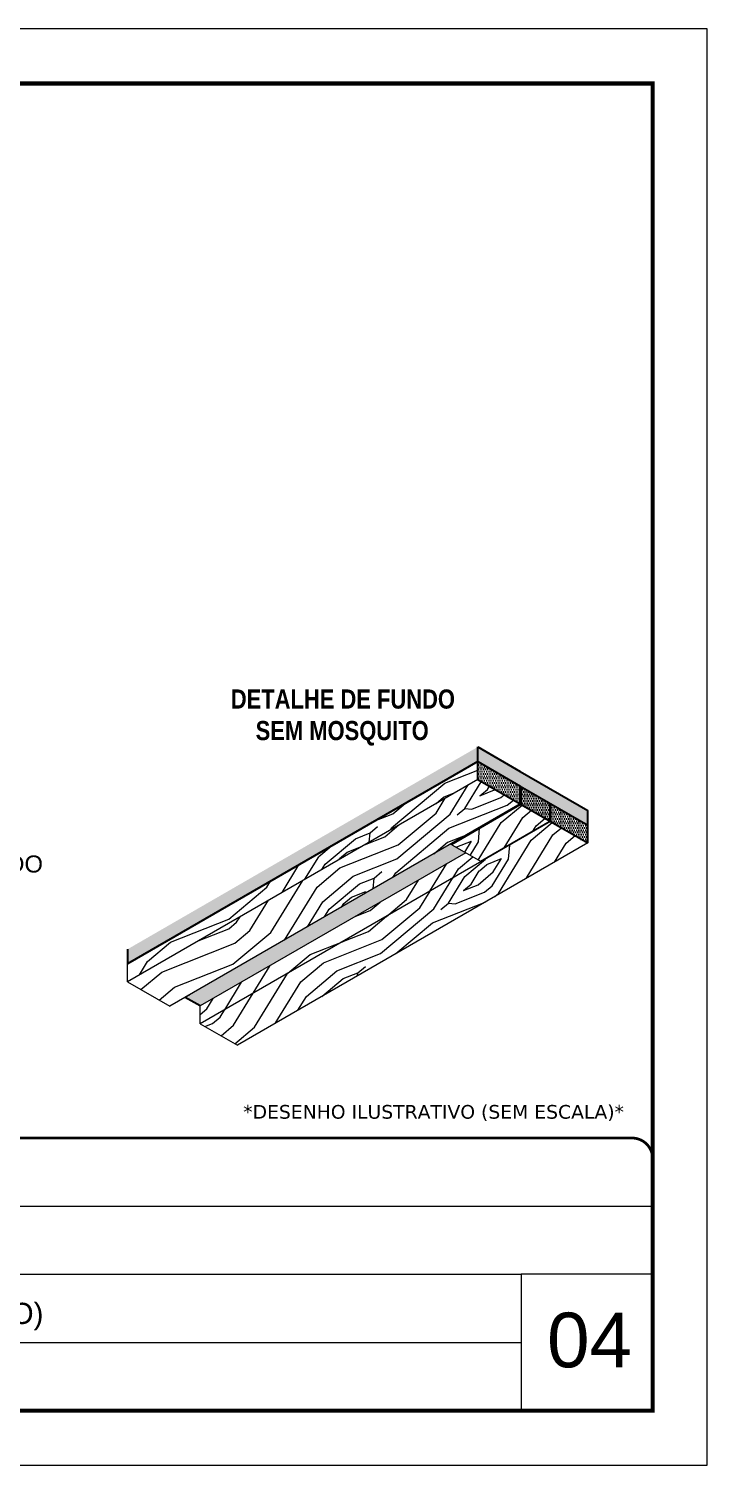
# Model space of a CAD drawing. Extents: x 3309 to 9563, y -2522 to 14608.
# Drawn here: x 9067 to 9563, y 13558 to 14608 of the extents above; entities that cross this region are included whole.
import ezdxf
from ezdxf.enums import TextEntityAlignment as Align

# ---------------------------------------------------------------- set-up
doc = ezdxf.new("R2010")
doc.units = 0
doc.linetypes.add('CONTINUO', pattern=[0])
doc.linetypes.add('DASHED', pattern=[0.75, 0.5, -0.25])
for name, color, linetype, lineweight in [('CARIMBO', 255, 'Continuous', 9), ('Folhas', 255, 'Continuous', 9), ('fundo', 100, 'Continuous', 9), ('Madeira', 126, 'Continuous', 18), ('SARRAFO DE PRESSAO', 251, 'DASHED', 9)]:
    doc.layers.add(name, color=color, linetype=linetype, lineweight=lineweight)
for name, color, linetype in [('HACHURA MADEIRAS', 1, 'Continuous'), ('material do compensado', 7, 'Continuous'), ('texto', 7, 'Continuous')]:
    doc.layers.add(name, color=color, linetype=linetype)
doc.styles.add('ARIAL', font='arial.ttf')
doc.styles.add('CESAR1', font='arial.ttf', dxfattribs={"oblique": 15})
doc.styles.add('ROMANC', font='techb___.ttf', dxfattribs={"height": 2.5})
doc.styles.add('stylellllll', font='verdana.ttf', dxfattribs={"height": 2})
pattern_1 = [(355, (-40269.8, 11210.3), (111.07494, 93.20294), [5.12645, -97.40264]), (85, (-40225.82, 11242.48), (-93.20294, 111.07494), [10.2529, -92.27619]), (40, (-40247.14, 11234.05), (8.936, 102.13894), [7.24881, -21.74642, 7.24881, -14.497615, 50.751904, -43.50449]), (40, (-40275.355, 11205.64), (8.936, 102.13894), [7.24983, -14.49967, 7.24983, -115.99871]), (40, (-40238.71, 11212.73), (8.936, 102.13894), [7.24983, -137.7482]), (40, (-40228.946, 11206.73), (8.936, 102.13894), [7.24983, -137.7482]), (40, (-40243.37, 11218.28), (8.936, 102.13894), [7.24983, -137.7482]), (40, (-40248.03, 11223.84), (8.936, 102.13894), [14.49967, -130.49838]), (40, (-40215.796, 11298.21), (8.936, 102.13894), [14.49967, -130.49838]), (40, (-40257.8, 11229.84), (8.936, 102.13894), [28.99933, -115.99871]), (40, (-40262.46, 11235.39), (8.936, 102.13894), [28.99933, -115.99871]), (40, (-40193.39, 11260.225), (8.936, 102.13894), [28.99933, -115.99871]), (40, (-40266.67, 11246.05), (8.936, 102.13894), [21.7497, -123.24834]), (40, (-40285.76, 11263.16), (8.936, 102.13894), [21.7497, -123.24834]), (40, (-40276.44, 11252.05), (8.936, 102.13894), [21.7497, -123.24834]), (40, (-40207.37, 11276.886), (8.936, 102.13894), [36.24951, -108.74853]), (40, (-40217.14, 11282.89), (8.936, 102.13894), [36.24951, -108.74853]), (40, (-40209.16, 11256.46), (8.936, 102.13894), [50.74931, -94.24873]), (21.56505, (-40258.694, 11219.624), (102.138945, -8.936), [11.4631, -217.79893]), (21.56505, (-40235.585, 11248.48), (102.138945, -8.936), [11.4631, -217.79893]), (21.56505, (-40241.586, 11238.71), (102.138945, -8.936), [11.4631, -217.79893]), (21.56505, (-40264.694, 11209.857), (102.138945, -8.936), [22.9262, -206.33583]), (21.56505, (-40240.245, 11254.03), (102.138945, -8.936), [34.3893, -194.87273]), (21.56505, (-40250.012, 11260.033), (102.138945, -8.936), [45.8524, -183.40963]), (21.56505, (-40259.78, 11266.033), (102.138945, -8.936), [45.8524, -183.40963]), (21.56505, (-40272.42, 11298.015), (102.138945, -8.936), [45.8524, -183.40963]), (21.56505, (-40273.313, 11287.8), (102.138945, -8.936), [57.3155, -171.94653]), (21.56505, (-40269.1, 11277.14), (102.138945, -8.936), [57.3155, -171.94653]), (58.43495, (-40236.926, 11233.158), (8.936, 102.138945), [11.4631, -217.79893]), (58.43495, (-40253.14, 11224.284), (8.936, 102.138945), [11.4631, -217.79893]), (58.43495, (-40269.8, 11210.304), (8.936, 102.138945), [22.9262, -206.33583]), (58.43495, (-40237.82, 11222.944), (8.936, 102.138945), [22.9262, -206.33583]), (58.43495, (-40280.46, 11206.09), (8.936, 102.138945), [34.3893, -194.87273]), (58.43495, (-40290.676, 11206.984), (8.936, 102.138945), [45.8524, -183.40963]), (58.43495, (-40198.304, 11204.05), (8.936, 102.138945), [45.8524, -183.40963]), (58.43495, (-40233.16, 11217.39), (8.936, 102.138945), [45.8524, -183.40963]), (58.43495, (-40213.625, 11205.39), (8.936, 102.138945), [57.3155, -171.94653]), (58.43495, (-40223.39, 11211.39), (8.936, 102.138945), [57.3155, -171.94653])]
pattern_2 = [(0, (-29377.2841, 3456.3521), (0.82275303, 1.645506056), [0, -1.645506056])]

# ---------------------------------------------------------------- blocks, each defined once
blk = doc.blocks.new('9999999999')
at = {"color": 30, "linetype": 'CONTINUO'}
for p, q in [((98564.6, 34379.6), (99584, 34379.6)), ((98564.6, 34329.8), (99488, 34329.8)), ((99584, 34329.8), (99488, 34329.8)), ((99488, 34329.8), (99488, 34230.2)), ((98564.6, 34280), (99488, 34280))]:
    blk.add_line(p, q, dxfattribs=at)
at = {"color": 30, "linetype": 'CONTINUO', "const_width": 2}
blk.add_lwpolyline([(99584, 34230.2), (99584, 34414.4, 0.414214), (99569, 34429.4), (98229, 34429.4, 0.414214), (98214, 34414.4), (98214, 34245.2, 0.414214), (98229, 34230.2), (99584, 34230.2)], format="xyb", dxfattribs=at)
at = {"layer": 'Folhas'}
blk.add_lwpolyline([(98139, 34190.2), (99624, 34190.2), (99624, 35240.2), (98139, 35240.2)], close=True, dxfattribs=at)
at = {"layer": 'Folhas', "color": 30, "const_width": 3}
blk.add_lwpolyline([(98214, 34230.2), (99584, 34230.2), (99584, 35200.2), (98214, 35200.2)], close=True, dxfattribs=at)
at = {"color": 7, "linetype": 'Continuous', "ltscale": 5, "style": 'ARIAL'}
blk.add_text('TIPO (7° AO 21° PAVIMENTO)', height=15.483, dxfattribs=at).set_placement((98837.7, 34293.5))

msp = doc.modelspace()

# ---------------------------------------------------------------- hatches: boundary and pattern name
at = {"layer": 'fundo'}
h = msp.add_hatch(color=252, dxfattribs=at)
h.dxf.hatch_style = 1
h.paths.add_polyline_path([(9138.86, 13934.97), (9138.86, 13924.32), (9395.01, 14072.2), (9395.01, 14082.86)])
h = msp.add_hatch(color=252, dxfattribs=at)
h.dxf.hatch_style = 1
h.paths.add_polyline_path([(9426.09, 14064.92), (9395.01, 14082.86), (9395.01, 14072.2), (9426.09, 14054.26), (9475.42, 14025.78), (9475.42, 14036.43)])
h = msp.add_hatch(color=252, dxfattribs=at)
h.dxf.hatch_style = 1
h.paths.add_polyline_path([(9386.38, 14005.46), (9376.01, 14011.45), (9376.01, 14012.32), (9181.22, 13899.86), (9192.14, 13893.56)])
at = {"layer": 'HACHURA MADEIRAS'}
h = msp.add_hatch(dxfattribs=at)
h.set_pattern_fill('DOTS', scale=1.036539)
h.set_pattern_definition(pattern_2)
h.paths.add_polyline_path([(9426.09, 14041.24), (9426.09, 14054.26), (9395.01, 14072.2), (9395.01, 14059.18)])
h = msp.add_hatch(dxfattribs=at)
h.set_pattern_fill('DOTS', scale=1.036539)
h.set_pattern_definition(pattern_2)
h.paths.add_polyline_path([(9426.84, 14053.82), (9426.84, 14040.8), (9447.98, 14028.59), (9447.98, 14041.62)])
h = msp.add_hatch(dxfattribs=at)
h.set_pattern_fill('DOTS', scale=1.036539)
h.set_pattern_definition(pattern_2)
h.paths.add_polyline_path([(9448.28, 14041.44), (9448.28, 14028.42), (9475.42, 14012.75), (9475.42, 14025.78)])
at = {"layer": 'Madeira'}
h = msp.add_hatch(dxfattribs=at)
h.set_pattern_fill('PATRON00077', color=256, scale=102.529099, angle=355, pattern_type=2)
h.set_pattern_definition(pattern_1)
h.paths.add_polyline_path([(9138.86, 13924.32), (9138.86, 13911.29), (9395.01, 14059.18), (9395.01, 14072.2)])
h = msp.add_hatch(dxfattribs=at)
h.set_pattern_fill('PATRON00077', color=256, scale=102.529099, angle=355, pattern_type=2)
h.set_pattern_definition([(355, (-9167.28, -58030.27), (111.07494, 93.20294), [5.12645, -97.40264]), (85, (-9123.3, -57998.09), (-93.20294, 111.07494), [10.25291, -92.27619]), (40, (-9144.62, -58006.52), (8.936, 102.138945), [7.248807, -21.74642, 7.248807, -14.497615, 50.751904, -43.504487]), (40, (-9172.84, -58034.926), (8.936, 102.138945), [7.24983, -14.499665, 7.24983, -115.99871]), (40, (-9136.195, -58027.84), (8.936, 102.138945), [7.24983, -137.74821]), (40, (-9126.43, -58033.84), (8.936, 102.138945), [7.24983, -137.74821]), (40, (-9140.855, -58022.286), (8.936, 102.138945), [7.24983, -137.74821]), (40, (-9145.515, -58016.73), (8.936, 102.138945), [14.49967, -130.49838]), (40, (-9113.28, -57942.36), (8.936, 102.138945), [14.49967, -130.49838]), (40, (-9155.28, -58010.73), (8.936, 102.138945), [28.99933, -115.99871]), (40, (-9159.94, -58005.18), (8.936, 102.138945), [28.99933, -115.99871]), (40, (-9090.87, -57980.345), (8.936, 102.138945), [28.99933, -115.99871]), (40, (-9164.156, -57994.52), (8.936, 102.138945), [21.7497, -123.24834]), (40, (-9183.24, -57977.41), (8.936, 102.138945), [21.7497, -123.24834]), (40, (-9173.92, -57988.52), (8.936, 102.138945), [21.7497, -123.24834]), (40, (-9104.85, -57963.684), (8.936, 102.138945), [36.24951, -108.74853]), (40, (-9114.62, -57957.68), (8.936, 102.138945), [36.24951, -108.74853]), (40, (-9106.64, -57984.11), (8.936, 102.138945), [50.74931, -94.24873]), (21.56505, (-9156.176, -58020.946), (102.138945, -8.936), [11.4631, -217.79893]), (21.56505, (-9133.067, -57992.09), (102.138945, -8.936), [11.4631, -217.79893]), (21.56505, (-9139.068, -58001.86), (102.138945, -8.936), [11.4631, -217.79893]), (21.56505, (-9162.176, -58030.713), (102.138945, -8.936), [22.9262, -206.33583]), (21.56505, (-9137.727, -57986.538), (102.138945, -8.936), [34.3893, -194.87273]), (21.56505, (-9147.494, -57980.537), (102.138945, -8.936), [45.8524, -183.40963]), (21.56505, (-9157.26, -57974.537), (102.138945, -8.936), [45.8524, -183.40963]), (21.56505, (-9169.9, -57942.554), (102.138945, -8.936), [45.8524, -183.40963]), (21.56505, (-9170.795, -57952.77), (102.138945, -8.936), [57.31551, -171.94653]), (21.56505, (-9166.58, -57963.43), (102.138945, -8.936), [57.31551, -171.94653]), (58.43495, (-9134.408, -58007.41), (8.936, 102.138945), [11.4631, -217.79893]), (58.43495, (-9150.62, -58016.286), (8.936, 102.138945), [11.4631, -217.79893]), (58.43495, (-9167.283, -58030.266), (8.936, 102.138945), [22.9262, -206.33583]), (58.43495, (-9135.3, -58017.626), (8.936, 102.138945), [22.9262, -206.33583]), (58.43495, (-9177.944, -58034.48), (8.936, 102.138945), [34.3893, -194.87273]), (58.43495, (-9188.16, -58033.586), (8.936, 102.138945), [45.8524, -183.40963]), (58.43495, (-9095.786, -58036.52), (8.936, 102.138945), [45.8524, -183.40963]), (58.43495, (-9130.64, -58023.18), (8.936, 102.138945), [45.8524, -183.40963]), (58.43495, (-9111.107, -58035.18), (8.936, 102.138945), [57.31551, -171.94653]), (58.43495, (-9120.874, -58029.18), (8.936, 102.138945), [57.31551, -171.94653])])
h.paths.add_polyline_path([(9138.86, 13911.29), (9169.94, 13893.35), (9426.09, 14041.24), (9395.01, 14059.18)])
h = msp.add_hatch(dxfattribs=at)
h.set_pattern_fill('PATRON00077', color=256, scale=102.529099, angle=355, pattern_type=2)
h.set_pattern_definition([(355, (-40291.77, 11223.04), (111.07494, 93.20294), [5.12645, -97.40264]), (85, (-40247.78, 11255.22), (-93.20294, 111.07494), [10.2529, -92.27619]), (40, (-40269.1, 11246.79), (8.936, 102.13894), [7.24881, -21.74642, 7.24881, -14.497615, 50.751904, -43.50449]), (40, (-40297.32, 11218.38), (8.936, 102.13894), [7.24983, -14.49967, 7.24983, -115.99871]), (40, (-40260.68, 11225.47), (8.936, 102.13894), [7.24983, -137.7482]), (40, (-40250.91, 11219.47), (8.936, 102.13894), [7.24983, -137.7482]), (40, (-40265.34, 11231.02), (8.936, 102.13894), [7.24983, -137.7482]), (40, (-40270, 11236.58), (8.936, 102.13894), [14.49967, -130.49838]), (40, (-40237.76, 11310.95), (8.936, 102.13894), [14.49967, -130.49838]), (40, (-40279.764, 11242.58), (8.936, 102.13894), [28.99933, -115.99871]), (40, (-40284.424, 11248.13), (8.936, 102.13894), [28.99933, -115.99871]), (40, (-40215.35, 11272.964), (8.936, 102.13894), [28.99933, -115.99871]), (40, (-40288.64, 11258.79), (8.936, 102.13894), [21.7497, -123.24834]), (40, (-40307.725, 11275.9), (8.936, 102.13894), [21.7497, -123.24834]), (40, (-40298.405, 11264.79), (8.936, 102.13894), [21.7497, -123.24834]), (40, (-40229.334, 11289.625), (8.936, 102.13894), [36.24951, -108.74853]), (40, (-40239.1, 11295.626), (8.936, 102.13894), [36.24951, -108.74853]), (40, (-40231.12, 11269.2), (8.936, 102.13894), [50.74931, -94.24873]), (21.56505, (-40280.66, 11232.363), (102.138945, -8.936), [11.4631, -217.79893]), (21.56505, (-40257.55, 11261.22), (102.138945, -8.936), [11.4631, -217.79893]), (21.56505, (-40263.55, 11251.45), (102.138945, -8.936), [11.4631, -217.79893]), (21.56505, (-40286.66, 11222.596), (102.138945, -8.936), [22.9262, -206.33583]), (21.56505, (-40262.21, 11266.77), (102.138945, -8.936), [34.3893, -194.87273]), (21.56505, (-40271.977, 11272.77), (102.138945, -8.936), [45.8524, -183.40963]), (21.56505, (-40281.744, 11278.773), (102.138945, -8.936), [45.8524, -183.40963]), (21.56505, (-40294.384, 11310.755), (102.138945, -8.936), [45.8524, -183.40963]), (21.56505, (-40295.277, 11300.54), (102.138945, -8.936), [57.3155, -171.94653]), (21.56505, (-40291.064, 11289.88), (102.138945, -8.936), [57.3155, -171.94653]), (58.43495, (-40258.89, 11245.897), (8.936, 102.138945), [11.4631, -217.79893]), (58.43495, (-40275.104, 11237.023), (8.936, 102.138945), [11.4631, -217.79893]), (58.43495, (-40291.765, 11223.043), (8.936, 102.138945), [22.9262, -206.33583]), (58.43495, (-40259.783, 11235.683), (8.936, 102.138945), [22.9262, -206.33583]), (58.43495, (-40302.426, 11218.83), (8.936, 102.138945), [34.3893, -194.87273]), (58.43495, (-40312.64, 11219.723), (8.936, 102.138945), [45.8524, -183.40963]), (58.43495, (-40220.27, 11216.79), (8.936, 102.138945), [45.8524, -183.40963]), (58.43495, (-40255.123, 11230.13), (8.936, 102.138945), [45.8524, -183.40963]), (58.43495, (-40235.59, 11218.13), (8.936, 102.138945), [57.3155, -171.94653]), (58.43495, (-40245.356, 11224.13), (8.936, 102.138945), [57.3155, -171.94653])])
h.paths.add_polyline_path([(9397.15, 13999.24), (9447.98, 14028.59), (9426.32, 14041.16), (9376.01, 14011.45)])
h = msp.add_hatch(dxfattribs=at)
h.set_pattern_fill('PATRON00077', color=256, scale=102.529099, angle=355, pattern_type=2)
h.set_pattern_definition(pattern_1)
h.paths.add_polyline_path([(9219.29, 13864.87), (9475.42, 14012.75), (9448.28, 14028.42), (9192.23, 13880.59)])
h = msp.add_hatch(dxfattribs=at)
h.set_pattern_fill('PATRON00077', color=256, scale=102.529099, angle=355, pattern_type=2)
h.set_pattern_definition(pattern_1)
h.paths.add_polyline_path([(9397.51, 13999.04), (9386.23, 14005.55), (9192.07, 13893.52), (9192.14, 13880.54)])

# ---------------------------------------------------------------- linework, layer by layer
for p, q in [((9395.01, 14059.18), (9138.86, 13911.29)), ((9426.09, 14041.24), (9169.94, 13893.35)), ((9426.84, 14040.8), (9376.01, 14011.45)), ((9448.28, 14028.42), (9192.14, 13880.54)), ((9447.98, 14028.59), (9397.15, 13999.24)), ((9475.42, 14012.75), (9219.28, 13864.87)), ((9376.01, 14011.45), (9397.45, 13999.07)), ((9386.38, 14005.46), (9192.14, 13893.56)), ((9138.86, 13911.29), (9138.86, 13924.32)), ((9138.86, 13911.29), (9169.94, 13893.35)), ((9192.14, 13880.54), (9192.14, 13893.56)), ((9192.14, 13880.54), (9219.28, 13864.87))]:
    msp.add_line(p, q, dxfattribs=at)
at = {"layer": 'material do compensado'}
for p, q in [((9395.01, 14059.18), (9395.01, 14082.86)), ((9395.01, 14082.86), (9426.09, 14064.92)), ((9395.01, 14072.2), (9138.86, 13924.32)), ((9395.01, 14072.2), (9426.09, 14054.26)), ((9426.09, 14064.92), (9475.42, 14036.43)), ((9395.01, 14059.18), (9426.09, 14041.24)), ((9426.09, 14054.26), (9475.42, 14025.78)), ((9426.09, 14041.24), (9426.09, 14054.26)), ((9426.84, 14040.8), (9426.84, 14053.82)), ((9426.84, 14040.8), (9447.98, 14028.59)), ((9447.98, 14028.59), (9447.98, 14041.62)), ((9448.28, 14028.42), (9448.28, 14041.44)), ((9448.28, 14028.42), (9475.42, 14012.75)), ((9475.42, 14012.75), (9475.42, 14036.43)), ((9376.01, 14011.45), (9376.01, 14012.32)), ((9138.86, 13934.97), (9138.86, 13924.32)), ((9192.14, 13893.56), (9181.22, 13899.86))]:
    msp.add_line(p, q, dxfattribs=at)

# ---------------------------------------------------------------- block references
at = {"layer": 'SARRAFO DE PRESSAO', "color": 6, "linetype": 'ByBlock'}
msp.add_blockref('9999999999', (-90061.11, -20632.35), dxfattribs=at)

# ---------------------------------------------------------------- texts
at = {"style": 'stylellllll'}
msp.add_text('*DESENHO ILUSTRATIVO (SEM ESCALA)*', height=10, dxfattribs=at).set_placement((9501.95, 13811.19), align=Align.RIGHT)
at = {"layer": 'CARIMBO', "style": 'CESAR1'}
msp.add_text('PAINEL LATERAL ESTRUTURADO', height=12.436, dxfattribs=at).set_placement((8796.24, 13997.35), align=Align.MIDDLE_LEFT)
at = {"layer": 'CARIMBO', "style": 'ARIAL'}
msp.add_text('04', height=40, dxfattribs=at).set_placement((9445.73, 13629.43))
at = {"layer": 'texto', "style": 'ROMANC'}
for s, p in [('DETALHE DE FUNDO ', (9298.68, 14117.93)), ('SEM MOSQUITO', (9295.94, 14094.88))]:
    msp.add_text(s, height=14, dxfattribs=at).set_placement(p, align=Align.MIDDLE_CENTER)

doc.saveas('drawing.dxf')
